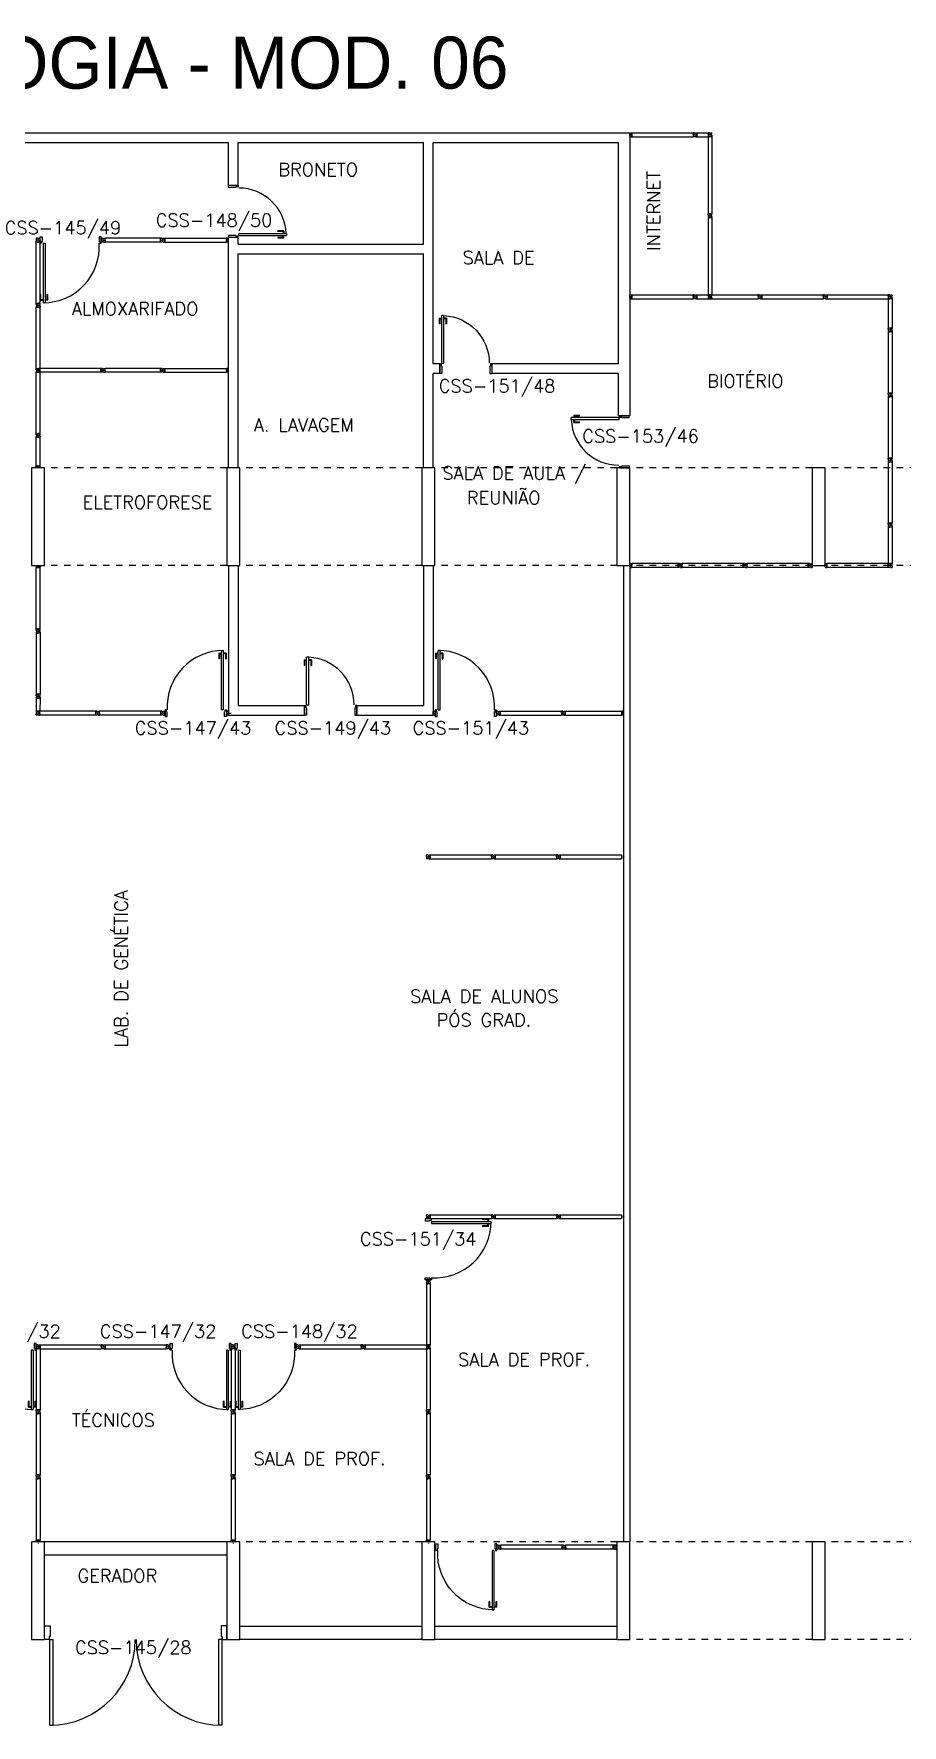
# Model space of a CAD drawing. Extents: x -248 to -11, y 347 to 447.
# Drawn here: x -90.23 to -76.88, y 387.75 to 413.75 of the extents above; entities that cross this region are included whole.
import ezdxf
from ezdxf.enums import TextEntityAlignment as Align

# ---------------------------------------------------------------- set-up
doc = ezdxf.new("R2010")
doc.units = 0
doc.header["$LTSCALE"] = 0.02
doc.header["$MEASUREMENT"] = 0
doc.linetypes.add('HIDDEN2', pattern=[0.1875, 0.125, -0.0625])
doc.layers.get('0').update_dxf_attribs({"linetype": 'CONTINUOUS'})
for name, color, linetype in [('ALV', 2, 'CONTINUOUS'), ('DIV', 2, 'CONTINUOUS'), ('ESQ', 1, 'CONTINUOUS'), ('ESTR', 3, 'CONTINUOUS'), ('PROJ', 1, 'HIDDEN2'), ('TEXTO', 2, 'CONTINUOUS'), ('TEXTO-ENDEREÇO', 2, 'CONTINUOUS'), ('USO', 2, 'CONTINUOUS')]:
    doc.layers.add(name, color=color, linetype=linetype)
doc.styles.add('UNB-100', font='simplex.shx', dxfattribs={"height": 0.2})
doc.styles.add('UNB-100-1', font='simplex.shx', dxfattribs={"height": 0.2})

# ---------------------------------------------------------------- blocks, each defined once
blk = doc.blocks.new('PILAR-SSS')
for points in [[(0.003, -26.452), (0.003, -27.952), (0.203, -27.952), (0.203, -26.452)], [(0.003, -42.962), (0.003, -44.462), (0.203, -44.462), (0.203, -42.962)]]:
    blk.add_lwpolyline(points, close=True)
blk = doc.blocks.new('PDV2E-SSS')
at = {"layer": 'DIV'}
for p, q in [((0.034, 0.925), (0.034, 0.835)), ((0.034, 0.925), (0.074, 0.925)), ((0.044, 0.835), (0.034, 0.835)), ((0.044, 0.915), (0.044, 0.835)), ((0.044, 0.915), (0.074, 0.915)), ((0.076, 0.05), (0.076, 0.965)), ((0.106, 0.965), (0.076, 0.965)), ((0.106, 0.05), (0.106, 0.965)), ((0.148, 0.925), (0.108, 0.925)), ((0.138, 0.915), (0.108, 0.915)), ((0.138, 0.915), (0.138, 0.835)), ((0.138, 0.835), (0.148, 0.835)), ((0.148, 0.925), (0.148, 0.835)), ((0.031, 0.05), (0.031, -0.05)), ((0.051, 0.05), (0.031, 0.05)), ((0.051, 0.02), (0.051, 0.05)), ((0.051, 0.02), (0.061, 0.02)), ((0.061, -0.05), (0.061, 0.02)), ((0.076, 0.05), (0.106, 0.05)), ((0.95, 0.02), (0.94, 0.02)), ((0.94, -0.05), (0.94, 0.02)), ((0.95, 0.02), (0.95, 0.05)), ((0.95, 0.05), (0.97, 0.05)), ((0.97, 0.05), (0.97, 0.035)), ((0.97, 0.035), (0.97, -0.035)), ((0.031, -0.05), (0.061, -0.05)), ((0.97, -0.05), (0.94, -0.05)), ((0.97, -0.035), (0.97, -0.05))]:
    blk.add_line(p, q, dxfattribs=at)
at = {"layer": 'DIV', "color": 1}
blk.add_arc((0.076, 0.1), 0.865, 356.6786, 90, dxfattribs=at)
blk = doc.blocks.new('DIVMT-SSS')
for p, q in [((-0.03, 0.008), (-0.03, 0.03)), ((-0.006, 0.03), (-0.03, 0.03)), ((-0.03, 0.008), (-0.02, 0.008)), ((-0.02, -0.008), (-0.02, 0.008)), ((-0.006, 0.02), (-0.006, 0.03)), ((0.006, 0.02), (-0.006, 0.02)), ((-0.005, 0), (0.005, 0)), ((0.005, 0), (-0.005, 0)), ((0, 0.005), (0, -0.005)), ((0, -0.005), (0, 0.005)), ((0.006, 0.03), (0.03, 0.03)), ((0.006, 0.02), (0.006, 0.03)), ((0.03, 0.008), (0.02, 0.008)), ((0.02, -0.008), (0.02, 0.008)), ((0.03, 0.008), (0.03, 0.03)), ((-0.03, -0.008), (-0.03, -0.03)), ((-0.03, -0.008), (-0.02, -0.008)), ((-0.03, -0.03), (-0.03, -0.97)), ((-0.03, -0.03), (-0.009, -0.03)), ((0.03, -0.03), (-0.03, -0.03)), ((-0.03, -0.03), (-0.006, -0.03)), ((-0.009, -0.03), (-0.027, -0.03)), ((-0.006, -0.02), (-0.006, -0.03)), ((-0.006, -0.02), (0.006, -0.02)), ((-0.006, -0.02), (-0.006, -0.03)), ((0.006, -0.02), (-0.006, -0.02)), ((0.005, -0.03), (-0.005, -0.03)), ((0.006, -0.02), (0.006, -0.03)), ((0.006, -0.02), (0.006, -0.03)), ((0.03, -0.03), (0.006, -0.03)), ((0.03, -0.008), (0.02, -0.008)), ((0.03, -0.008), (0.03, -0.03)), ((0.03, -0.03), (0.03, -0.97)), ((0.03, -0.97), (-0.03, -0.97)), ((-0.006, -0.98), (-0.006, -0.97)), ((-0.006, -0.98), (0.006, -0.98)), ((0.006, -1.001), (-0.006, -1.001)), ((0.005, -0.97), (-0.005, -0.97)), ((0, -0.994), (0, -1.007)), ((0, -1.02), (0, -1.021)), ((0.006, -0.98), (0.006, -0.97))]:
    blk.add_line(p, q)
blk = doc.blocks.new('MTINI-SSS')
for p, q in [((-0.03, 0.008), (-0.03, 0.028)), ((-0.03, 0.028), (-0.008, 0.028)), ((-0.03, 0.008), (-0.02, 0.008)), ((-0.02, 0), (-0.02, 0.008)), ((-0.001, 0), (-0.02, 0)), ((-0.008, 0.019), (-0.008, 0.028)), ((0.008, 0.019), (-0.008, 0.019)), ((0.005, 0), (-0.005, 0)), ((0.02, 0), (-0.001, 0)), ((0, -0.005), (0, 0.005)), ((0.008, 0.019), (0.008, 0.028)), ((0.03, 0.028), (0.008, 0.028)), ((0.03, 0.008), (0.02, 0.008)), ((0.02, 0), (0.02, 0.008)), ((0.03, 0.008), (0.03, 0.028))]:
    blk.add_line(p, q)
blk = doc.blocks.new('MTT-SSS')
for p, q in [((-0.008, 0.03), (-0.03, 0.03)), ((-0.03, 0.03), (-0.03, 0.006)), ((-0.0185, 0.006), (-0.03, 0.006)), ((-0.0185, -0.006), (-0.0185, 0.006)), ((-0.008, 0.03), (-0.008, 0.02)), ((-0.008, 0.02), (0.008, 0.02)), ((-0.0051, 0), (0.0051, 0)), ((0, -0.0051), (0, 0.0051)), ((0.008, 0.03), (0.03, 0.03)), ((0.008, 0.03), (0.008, 0.02)), ((0.0205, -0.006), (0.0205, 0.006)), ((0.0205, 0.006), (0.03, 0.006)), ((0.03, 0.006), (0.03, 0.03)), ((-0.03, -0.03), (-0.03, -0.006)), ((-0.0185, -0.006), (-0.03, -0.006)), ((-0.008, -0.03), (-0.03, -0.03)), ((-0.008, -0.02), (0.008, -0.02)), ((-0.008, -0.03), (-0.008, -0.02)), ((0.008, -0.03), (0.008, -0.02)), ((0.008, -0.03), (0.03, -0.03)), ((0.0205, -0.006), (0.03, -0.006)), ((0.03, -0.006), (0.03, -0.03))]:
    blk.add_line(p, q)
blk = doc.blocks.new('DIV-SSS')
for p, q in [((-0.005, 0), (0.005, 0)), ((0, 0.005), (0, -0.005)), ((-0.03, -0.03), (-0.03, -0.97)), ((0.03, -0.03), (-0.03, -0.03)), ((-0.03, -0.03), (-0.009, -0.03)), ((-0.009, -0.03), (-0.027, -0.03)), ((-0.006, -0.02), (0.006, -0.02)), ((-0.006, -0.02), (-0.006, -0.03)), ((-0.005, -0.022), (0.005, -0.022)), ((-0.005, -0.022), (-0.005, -0.029)), ((0.005, -0.029), (-0.005, -0.029)), ((0.005, -0.03), (-0.005, -0.03)), ((0.005, -0.022), (0.005, -0.029)), ((0.006, -0.02), (0.006, -0.03)), ((0.03, -0.03), (0.03, -0.97)), ((0.03, -0.97), (-0.03, -0.97)), ((0.007, -0.999), (-0.007, -0.999)), ((-0.006, -0.98), (-0.006, -0.97)), ((-0.006, -0.98), (0.006, -0.98)), ((0.005, -0.97), (-0.005, -0.97)), ((0, -0.991), (0, -1.006)), ((0.006, -0.98), (0.006, -0.97))]:
    blk.add_line(p, q)
blk = doc.blocks.new('DIVINI-SSS')
for p, q in [((-0.02, 0), (-0.02, -0.008)), ((-0.02, 0), (0.001, 0)), ((-0.005, 0), (0.005, 0)), ((0, 0.005), (0, -0.005)), ((0.001, 0), (0.02, 0)), ((-0.03, -0.008), (-0.02, -0.008)), ((-0.03, -0.008), (-0.03, -0.028)), ((-0.03, -0.028), (-0.008, -0.028)), ((-0.03, -0.03), (0.03, -0.03)), ((-0.03, -0.975), (-0.03, -0.03)), ((-0.009, -0.03), (-0.027, -0.03)), ((-0.008, -0.019), (0.008, -0.019)), ((-0.008, -0.019), (-0.008, -0.028)), ((-0.006, -0.021), (-0.006, -0.03)), ((0.006, -0.021), (-0.006, -0.021)), ((-0.006, -0.023), (-0.006, -0.027)), ((-0.004, -0.021), (0.004, -0.021)), ((0.006, -0.021), (0.006, -0.03)), ((0.006, -0.023), (0.006, -0.027)), ((0.008, -0.019), (0.008, -0.028)), ((0.03, -0.028), (0.008, -0.028)), ((0.009, -0.03), (0.027, -0.03)), ((0.02, 0), (0.02, -0.008)), ((0.03, -0.008), (0.02, -0.008)), ((0.03, -0.008), (0.03, -0.028)), ((0.03, -0.975), (0.03, -0.03)), ((-0.03, -0.975), (0.03, -0.975)), ((-0.009, -0.975), (-0.027, -0.975)), ((-0.006, -0.985), (-0.006, -0.975)), ((0.006, -0.985), (-0.006, -0.985)), ((0.006, -1.01), (-0.006, -1.01)), ((0, -0.985), (0, -0.988)), ((0, -1.003), (0, -1.018)), ((0.006, -0.985), (0.006, -0.975)), ((0.03, -0.975), (0.009, -0.975)), ((0.009, -0.975), (0.027, -0.975))]:
    blk.add_line(p, q)
blk = doc.blocks.new('PDV2D-SSS')
for p, q in [((-0.148, 0.925), (-0.108, 0.925)), ((-0.148, 0.925), (-0.148, 0.835)), ((-0.138, 0.835), (-0.148, 0.835)), ((-0.138, 0.915), (-0.108, 0.915)), ((-0.138, 0.915), (-0.138, 0.835)), ((-0.106, 0.965), (-0.076, 0.965)), ((-0.106, 0.05), (-0.106, 0.965)), ((-0.076, 0.05), (-0.076, 0.965)), ((-0.034, 0.925), (-0.074, 0.925)), ((-0.044, 0.915), (-0.074, 0.915)), ((-0.044, 0.915), (-0.044, 0.835)), ((-0.044, 0.835), (-0.034, 0.835)), ((-0.034, 0.925), (-0.034, 0.835)), ((-0.95, 0.05), (-0.97, 0.05)), ((-0.97, 0.05), (-0.97, 0.035)), ((-0.97, 0.035), (-0.97, -0.035)), ((-0.95, 0.02), (-0.95, 0.05)), ((-0.95, 0.02), (-0.94, 0.02)), ((-0.94, -0.05), (-0.94, 0.02)), ((-0.076, 0.05), (-0.106, 0.05)), ((-0.051, 0.02), (-0.061, 0.02)), ((-0.061, -0.05), (-0.061, 0.02)), ((-0.051, 0.05), (-0.031, 0.05)), ((-0.051, 0.02), (-0.051, 0.05)), ((-0.031, 0.05), (-0.031, -0.05)), ((-0.97, -0.035), (-0.97, -0.05)), ((-0.97, -0.05), (-0.94, -0.05)), ((-0.031, -0.05), (-0.061, -0.05))]:
    blk.add_line(p, q)
at = {"color": 1}
blk.add_arc((-0.076, 0.1), 0.865, 90, 183.3214, dxfattribs=at)
blk = doc.blocks.new('PE80-SSS')
for p, q in [((0.075, 0), (-0.075, 0)), ((-0.075, -0.03), (-0.075, 0)), ((0.075, 0), (0.075, -0.02)), ((0.777, 0.01), (0.687, 0.01)), ((0.687, 0), (0.687, 0.01)), ((0.777, 0.01), (0.777, -0.03)), ((0.04, -0.03), (-0.075, -0.03)), ((0.075, -0.02), (0.04, -0.02)), ((0.04, -0.03), (0.04, -0.02)), ((0.085, -0.03), (0.817, -0.03)), ((0.085, -0.03), (0.085, -0.065)), ((0.085, -0.065), (0.817, -0.065)), ((0.767, 0), (0.687, 0)), ((0.767, -0.095), (0.687, -0.095)), ((0.687, -0.095), (0.687, -0.105)), ((0.777, -0.105), (0.687, -0.105)), ((0.767, 0), (0.767, -0.03)), ((0.767, -0.095), (0.767, -0.065)), ((0.777, -0.105), (0.777, -0.065)), ((0.817, -0.065), (0.817, -0.03)), ((0.04, -0.771), (-0.075, -0.771)), ((-0.075, -0.771), (-0.075, -0.801)), ((0.04, -0.771), (0.04, -0.781)), ((0.075, -0.801), (-0.075, -0.801)), ((0.075, -0.802), (-0.075, -0.802)), ((0.075, -0.781), (0.04, -0.781)), ((0.075, -0.801), (0.075, -0.781))]:
    blk.add_line(p, q)
blk.add_arc((0.085, -0.03), 0.731, 270, 357.3429)
blk = doc.blocks.new('PD80-SSS')
at = {"color": 1}
for p, q in [((-0.777, 0.01), (-0.777, -0.03)), ((-0.777, 0.01), (-0.687, 0.01)), ((-0.687, 0), (-0.687, 0.01)), ((-0.777, -0.105), (-0.777, -0.065)), ((-0.777, -0.105), (-0.687, -0.105)), ((-0.767, 0), (-0.767, -0.03)), ((-0.767, 0), (-0.687, 0)), ((-0.767, -0.095), (-0.767, -0.065)), ((-0.767, -0.095), (-0.687, -0.095)), ((-0.687, -0.095), (-0.687, -0.105))]:
    blk.add_line(p, q, dxfattribs=at)
at = {"color": 2}
for p, q in [((-0.075, 0), (0.075, 0)), ((0.075, -0.03), (0.075, 0)), ((-0.817, -0.065), (-0.817, -0.03)), ((-0.085, -0.03), (-0.817, -0.03)), ((-0.085, -0.065), (-0.817, -0.065)), ((-0.085, -0.03), (-0.085, -0.065)), ((-0.075, 0), (-0.075, -0.02)), ((-0.075, -0.02), (-0.04, -0.02)), ((-0.04, -0.03), (-0.04, -0.02)), ((-0.04, -0.03), (0.075, -0.03)), ((-0.04, -0.771), (0.075, -0.771)), ((-0.04, -0.771), (-0.04, -0.781)), ((0.075, -0.771), (0.075, -0.801)), ((-0.075, -0.781), (-0.04, -0.781)), ((-0.075, -0.801), (-0.075, -0.781)), ((-0.075, -0.801), (0.075, -0.801)), ((-0.075, -0.802), (0.075, -0.802))]:
    blk.add_line(p, q, dxfattribs=at)
at = {"color": 1}
blk.add_arc((-0.085, -0.03), 0.731, 182.6571, 270, dxfattribs=at)
blk = doc.blocks.new('MDIV-SSS')
for p, q in [((-0.0051, 0), (0.0051, 0)), ((0, -0.0051), (0, 0.0051)), ((0.0205, -0.006), (0.0205, 0.006)), ((0.0205, 0.006), (0.03, 0.006)), ((0.03, 0.03), (0.47, 0.03)), ((0.03, 0.03), (0.03, -0.03)), ((0.03, 0.009), (0.03, 0.027)), ((0.03, 0.005), (0.03, -0.005)), ((0.47, 0.03), (0.47, -0.03)), ((0.4795, 0.006), (0.47, 0.006)), ((0.47, 0.005), (0.47, -0.005)), ((0.4795, -0.006), (0.4795, 0.006)), ((0.5051, 0), (0.4949, 0)), ((0.4949, 0), (0.5051, 0)), ((0.5, -0.0051), (0.5, 0.0051)), ((0.0205, -0.006), (0.03, -0.006)), ((0.03, -0.009), (0.03, -0.027)), ((0.03, -0.03), (0.03, -0.009)), ((0.03, -0.03), (0.47, -0.03)), ((0.4795, -0.006), (0.47, -0.006))]:
    blk.add_line(p, q)
blk = doc.blocks.new('PTDP-SSS')
for p, q in [((0.055, 1.015), (0.09, 1.015)), ((0.055, 0.075), (0.055, 1.015)), ((0.09, 0.075), (0.09, 1.015)), ((1.91, 0.075), (1.91, 1.015)), ((1.945, 1.015), (1.91, 1.015)), ((1.945, 0.075), (1.945, 1.015)), ((0.05, 0.075), (0, 0.075)), ((0, 0.075), (0, -0.075)), ((0.05, 0.04), (0.05, 0.075)), ((0.06, 0.04), (0.05, 0.04)), ((0.055, 0.075), (0.09, 0.075)), ((0.06, -0.075), (0.06, 0.04)), ((1.945, 0.075), (1.91, 0.075)), ((1.94, -0.075), (1.94, 0.04)), ((1.94, 0.04), (1.95, 0.04)), ((1.95, 0.04), (1.95, 0.075)), ((1.95, 0.075), (2, 0.075)), ((2, 0.075), (2, -0.075)), ((0, -0.075), (0.06, -0.075)), ((2, -0.075), (1.94, -0.075))]:
    blk.add_line(p, q)
for centre, start, end in [((0.055, 0.075), 0, 90), ((1.945, 0.075), 90, 180)]:
    blk.add_arc(centre, 0.94, start, end)
blk = doc.blocks.new('MTT')
for p, q in [((-0.008, 0.03), (-0.03, 0.03)), ((-0.03, 0.03), (-0.03, 0.006)), ((-0.0185, 0.006), (-0.03, 0.006)), ((-0.0185, -0.006), (-0.0185, 0.006)), ((-0.008, 0.03), (-0.008, 0.02)), ((-0.008, 0.02), (0.008, 0.02)), ((-0.0051, 0), (0.0051, 0)), ((0, -0.0051), (0, 0.0051)), ((0.008, 0.03), (0.03, 0.03)), ((0.008, 0.03), (0.008, 0.02)), ((0.0205, -0.006), (0.0205, 0.006)), ((0.0205, 0.006), (0.03, 0.006)), ((0.03, 0.006), (0.03, 0.03)), ((-0.03, -0.03), (-0.03, -0.006)), ((-0.0185, -0.006), (-0.03, -0.006)), ((-0.008, -0.03), (-0.03, -0.03)), ((-0.008, -0.02), (0.008, -0.02)), ((-0.008, -0.03), (-0.008, -0.02)), ((0.008, -0.03), (0.008, -0.02)), ((0.008, -0.03), (0.03, -0.03)), ((0.0205, -0.006), (0.03, -0.006)), ((0.03, -0.006), (0.03, -0.03))]:
    blk.add_line(p, q)

msp = doc.modelspace()

# ---------------------------------------------------------------- linework, layer by layer
msp.add_line((-82.1, 390.488), (-82.101, 390.488))
at = {"layer": 'ALV'}
for p, q in [((-91.468, 412.226), (-81.066, 412.226)), ((-91.468, 412.076), (-87.241, 412.076)), ((-87.241, 411.419), (-87.241, 412.076)), ((-87.091, 412.076), (-84.241, 412.076)), ((-87.091, 411.419), (-87.091, 412.076)), ((-84.241, 411.419), (-84.241, 412.076)), ((-84.091, 412.076), (-81.241, 412.076)), ((-84.091, 411.419), (-84.091, 412.076)), ((-81.241, 408.678), (-81.241, 412.076)), ((-81.066, 412.226), (-81.066, 407.879)), ((-87.091, 411.419), (-87.241, 411.419)), ((-84.241, 410.517), (-84.241, 411.419)), ((-84.091, 408.678), (-84.091, 411.419)), ((-87.241, 407.077), (-87.241, 410.617)), ((-87.091, 410.617), (-87.241, 410.617)), ((-87.091, 410.517), (-87.091, 410.617)), ((-87.091, 410.517), (-84.241, 410.517)), ((-87.091, 407.077), (-87.091, 410.367)), ((-87.091, 410.367), (-84.241, 410.367)), ((-84.241, 407.077), (-84.241, 410.367)), ((-83.991, 408.678), (-84.091, 408.678)), ((-84.091, 407.077), (-84.091, 408.528)), ((-83.991, 408.528), (-84.091, 408.528)), ((-83.991, 408.528), (-83.991, 408.678)), ((-81.241, 408.678), (-83.19, 408.678)), ((-83.19, 408.677), (-83.19, 408.528)), ((-81.241, 408.528), (-83.19, 408.528)), ((-81.241, 407.879), (-81.241, 408.528)), ((-81.066, 407.879), (-81.241, 407.879)), ((-87.241, 405.577), (-87.241, 403.276)), ((-87.091, 405.577), (-87.091, 403.426)), ((-84.241, 405.577), (-84.241, 403.426)), ((-84.091, 405.577), (-84.091, 403.276)), ((-87.241, 403.276), (-86.068, 403.276)), ((-87.091, 403.426), (-86.068, 403.426)), ((-86.068, 403.276), (-86.068, 403.426)), ((-85.266, 403.426), (-84.241, 403.426)), ((-85.266, 403.276), (-85.266, 403.426)), ((-85.266, 403.276), (-84.091, 403.276)), ((-87.266, 390.567), (-90.066, 390.567)), ((-87.266, 390.367), (-90.066, 390.367)), ((-84.266, 389.267), (-87.066, 389.267)), ((-81.266, 389.267), (-84.066, 389.267)), ((-84.266, 389.067), (-87.066, 389.067)), ((-81.266, 389.067), (-84.066, 389.067))]:
    msp.add_line(p, q, dxfattribs=at)
at = {"layer": 'DIV'}
for p, q in [((-80.075, 412.227), (-80.097, 412.227)), ((-80.097, 412.203), (-80.097, 412.227)), ((-80.088, 412.203), (-80.097, 412.203)), ((-80.088, 412.191), (-80.097, 412.191)), ((-80.097, 412.191), (-80.097, 412.167)), ((-80.075, 412.167), (-80.097, 412.167)), ((-80.088, 412.203), (-80.088, 412.191)), ((-80.075, 412.227), (-80.075, 412.217)), ((-80.059, 412.217), (-80.075, 412.217)), ((-80.059, 412.177), (-80.075, 412.177)), ((-80.075, 412.167), (-80.075, 412.177)), ((-80.062, 412.197), (-80.072, 412.197)), ((-80.072, 412.197), (-80.062, 412.197)), ((-80.067, 412.202), (-80.067, 412.191)), ((-80.067, 412.191), (-80.067, 412.202)), ((-80.059, 412.227), (-80.059, 412.217)), ((-80.059, 412.227), (-80.037, 412.227)), ((-80.059, 412.167), (-80.059, 412.177)), ((-80.059, 412.167), (-80.037, 412.167)), ((-80.047, 412.203), (-80.047, 412.191)), ((-80.047, 412.203), (-80.037, 412.203)), ((-80.047, 412.191), (-80.047, 412.203)), ((-80.047, 412.203), (-80.037, 412.203)), ((-80.047, 412.191), (-80.037, 412.191)), ((-80.047, 412.191), (-80.037, 412.191)), ((-80.037, 412.227), (-80.037, 412.203)), ((-80.037, 412.227), (-80.037, 412.167)), ((-80.037, 412.227), (-79.866, 412.227)), ((-80.037, 412.202), (-80.037, 412.192)), ((-80.037, 412.167), (-80.037, 412.191)), ((-80.037, 412.188), (-80.037, 412.17)), ((-80.037, 412.167), (-80.037, 412.188)), ((-80.037, 412.167), (-79.866, 412.167)), ((-79.842, 412.227), (-79.866, 412.227)), ((-79.866, 412.205), (-79.866, 412.227)), ((-79.866, 412.227), (-79.866, 412.167)), ((-79.866, 412.205), (-79.856, 412.205)), ((-79.857, 412.203), (-79.866, 412.203)), ((-79.866, 412.202), (-79.866, 412.192)), ((-79.857, 412.191), (-79.866, 412.191)), ((-79.866, 412.189), (-79.856, 412.189)), ((-79.866, 412.189), (-79.866, 412.167)), ((-79.866, 412.167), (-79.842, 412.167)), ((-79.806, 412.167), (-79.866, 412.167)), ((-79.866, 412.167), (-79.845, 412.167)), ((-79.866, 412.167), (-79.866, 410.981)), ((-79.845, 412.167), (-79.863, 412.167)), ((-79.857, 412.191), (-79.857, 412.203)), ((-79.856, 412.189), (-79.856, 412.205)), ((-79.843, 412.197), (-79.829, 412.197)), ((-79.842, 412.217), (-79.842, 412.227)), ((-79.83, 412.217), (-79.842, 412.217)), ((-79.831, 412.197), (-79.842, 412.197)), ((-79.842, 412.197), (-79.831, 412.197)), ((-79.83, 412.176), (-79.842, 412.176)), ((-79.842, 412.176), (-79.842, 412.167)), ((-79.842, 412.176), (-79.83, 412.176)), ((-79.842, 412.176), (-79.842, 412.167)), ((-79.831, 412.167), (-79.841, 412.167)), ((-79.836, 412.203), (-79.836, 412.19)), ((-79.836, 412.191), (-79.836, 412.202)), ((-79.836, 412.202), (-79.836, 412.191)), ((-79.83, 412.217), (-79.83, 412.227)), ((-79.83, 412.227), (-79.806, 412.227)), ((-79.83, 412.176), (-79.83, 412.167)), ((-79.83, 412.176), (-79.83, 412.167)), ((-79.806, 412.167), (-79.83, 412.167)), ((-79.817, 412.197), (-79.816, 412.197)), ((-79.816, 412.189), (-79.816, 412.205)), ((-79.806, 412.205), (-79.816, 412.205)), ((-79.806, 412.189), (-79.816, 412.189)), ((-79.806, 412.205), (-79.806, 412.227)), ((-79.806, 412.189), (-79.806, 412.167)), ((-79.806, 412.167), (-79.806, 410.981)), ((-79.806, 410.981), (-79.866, 410.981)), ((-79.842, 410.981), (-79.866, 410.981)), ((-79.866, 410.959), (-79.866, 410.981)), ((-79.866, 410.959), (-79.856, 410.959)), ((-79.866, 410.943), (-79.856, 410.943)), ((-79.866, 410.943), (-79.866, 410.921)), ((-79.866, 410.921), (-79.866, 409.736)), ((-79.866, 410.921), (-79.842, 410.921)), ((-79.806, 410.921), (-79.866, 410.921)), ((-79.866, 410.921), (-79.845, 410.921)), ((-79.845, 410.921), (-79.863, 410.921)), ((-79.856, 410.943), (-79.856, 410.959)), ((-79.83, 410.951), (-79.843, 410.951)), ((-79.842, 410.972), (-79.842, 410.981)), ((-79.842, 410.972), (-79.842, 410.981)), ((-79.842, 410.972), (-79.83, 410.972)), ((-79.83, 410.972), (-79.842, 410.972)), ((-79.831, 410.951), (-79.842, 410.951)), ((-79.842, 410.951), (-79.831, 410.951)), ((-79.83, 410.931), (-79.842, 410.931)), ((-79.842, 410.931), (-79.842, 410.921)), ((-79.842, 410.931), (-79.83, 410.931)), ((-79.842, 410.931), (-79.842, 410.921)), ((-79.831, 410.981), (-79.841, 410.981)), ((-79.831, 410.921), (-79.841, 410.921)), ((-79.836, 410.958), (-79.836, 410.944)), ((-79.836, 410.946), (-79.836, 410.957)), ((-79.836, 410.957), (-79.836, 410.946)), ((-79.836, 410.932), (-79.836, 410.931)), ((-79.83, 410.972), (-79.83, 410.981)), ((-79.83, 410.972), (-79.83, 410.981)), ((-79.83, 410.981), (-79.806, 410.981)), ((-79.83, 410.931), (-79.83, 410.921)), ((-79.83, 410.931), (-79.83, 410.921)), ((-79.806, 410.921), (-79.83, 410.921)), ((-79.816, 410.943), (-79.816, 410.959)), ((-79.806, 410.959), (-79.816, 410.959)), ((-79.806, 410.943), (-79.816, 410.943)), ((-79.806, 410.959), (-79.806, 410.981)), ((-79.806, 410.943), (-79.806, 410.921)), ((-79.806, 410.921), (-79.806, 409.736)), ((-89.186, 410.579), (-89.187, 410.579)), ((-89.16, 410.579), (-89.173, 410.579)), ((-89.167, 410.572), (-89.167, 410.585)), ((-89.146, 410.585), (-89.136, 410.585)), ((-89.146, 410.585), (-89.146, 410.573)), ((-89.146, 410.573), (-89.136, 410.573)), ((-88.282, 410.609), (-89.136, 410.609)), ((-89.136, 410.549), (-89.136, 410.609)), ((-89.136, 410.574), (-89.136, 410.584)), ((-88.282, 410.549), (-89.136, 410.549)), ((-88.282, 410.609), (-88.282, 410.585)), ((-88.26, 410.609), (-88.282, 410.609)), ((-88.282, 410.549), (-88.282, 410.609)), ((-88.282, 410.609), (-88.282, 410.588)), ((-88.282, 410.588), (-88.282, 410.606)), ((-88.272, 410.585), (-88.282, 410.585)), ((-88.272, 410.585), (-88.282, 410.585)), ((-88.282, 410.574), (-88.282, 410.584)), ((-88.272, 410.573), (-88.282, 410.573)), ((-88.282, 410.549), (-88.282, 410.573)), ((-88.272, 410.573), (-88.282, 410.573)), ((-88.26, 410.549), (-88.282, 410.549)), ((-88.272, 410.573), (-88.272, 410.585)), ((-88.272, 410.585), (-88.272, 410.573)), ((-88.26, 410.609), (-88.26, 410.599)), ((-88.26, 410.599), (-88.244, 410.599)), ((-88.26, 410.559), (-88.244, 410.559)), ((-88.26, 410.549), (-88.26, 410.559)), ((-88.257, 410.579), (-88.247, 410.579)), ((-88.247, 410.579), (-88.257, 410.579)), ((-88.252, 410.574), (-88.252, 410.584)), ((-88.252, 410.584), (-88.252, 410.574)), ((-88.244, 410.609), (-88.244, 410.599)), ((-88.244, 410.609), (-88.222, 410.609)), ((-88.244, 410.549), (-88.244, 410.559)), ((-88.244, 410.549), (-88.222, 410.549)), ((-88.231, 410.573), (-88.231, 410.585)), ((-88.231, 410.585), (-88.222, 410.585)), ((-88.231, 410.573), (-88.222, 410.573)), ((-88.222, 410.585), (-88.222, 410.609)), ((-88.222, 410.573), (-88.222, 410.549)), ((-79.806, 409.736), (-79.866, 409.736)), ((-79.866, 409.736), (-79.842, 409.736)), ((-79.866, 409.714), (-79.866, 409.736)), ((-79.806, 409.736), (-79.866, 409.736)), ((-79.866, 409.736), (-79.845, 409.736)), ((-79.845, 409.736), (-79.863, 409.736)), ((-79.842, 409.727), (-79.842, 409.736)), ((-79.842, 409.727), (-79.842, 409.736)), ((-79.842, 409.727), (-79.842, 409.736)), ((-79.842, 409.727), (-79.83, 409.727)), ((-79.83, 409.727), (-79.842, 409.727)), ((-79.842, 409.727), (-79.83, 409.727)), ((-79.831, 409.736), (-79.841, 409.736)), ((-79.831, 409.736), (-79.841, 409.736)), ((-79.83, 409.727), (-79.83, 409.736)), ((-79.83, 409.727), (-79.83, 409.736)), ((-79.806, 409.736), (-79.83, 409.736)), ((-79.83, 409.727), (-79.83, 409.736)), ((-79.806, 409.714), (-79.806, 409.736)), ((-77.073, 409.736), (-77.097, 409.736)), ((-77.097, 409.714), (-77.097, 409.736)), ((-77.073, 409.727), (-77.073, 409.736)), ((-77.061, 409.727), (-77.073, 409.727)), ((-77.061, 409.727), (-77.061, 409.736)), ((-77.061, 409.736), (-77.037, 409.736)), ((-77.037, 409.714), (-77.037, 409.736)), ((-79.866, 409.714), (-79.856, 409.714)), ((-79.866, 409.698), (-79.856, 409.698)), ((-79.866, 409.698), (-79.866, 409.676)), ((-79.842, 409.676), (-79.866, 409.676)), ((-79.856, 409.714), (-79.856, 409.698)), ((-79.83, 409.706), (-79.843, 409.706)), ((-79.831, 409.706), (-79.842, 409.706)), ((-79.842, 409.706), (-79.831, 409.706)), ((-79.83, 409.686), (-79.842, 409.686)), ((-79.842, 409.686), (-79.842, 409.676)), ((-79.836, 409.713), (-79.836, 409.699)), ((-79.836, 409.711), (-79.836, 409.701)), ((-79.836, 409.701), (-79.836, 409.711)), ((-79.836, 409.687), (-79.836, 409.686)), ((-79.83, 409.686), (-79.83, 409.676)), ((-79.83, 409.676), (-79.806, 409.676)), ((-79.816, 409.714), (-79.816, 409.698)), ((-79.806, 409.714), (-79.816, 409.714)), ((-79.806, 409.698), (-79.816, 409.698)), ((-79.806, 409.698), (-79.806, 409.676)), ((-77.097, 409.714), (-77.087, 409.714)), ((-77.097, 409.698), (-77.087, 409.698)), ((-77.097, 409.698), (-77.097, 409.676)), ((-77.097, 409.676), (-77.073, 409.676)), ((-77.037, 409.676), (-77.097, 409.676)), ((-77.097, 409.676), (-77.076, 409.676)), ((-77.097, 409.676), (-77.096, 409.227)), ((-77.076, 409.676), (-77.094, 409.676)), ((-77.087, 409.698), (-77.087, 409.714)), ((-77.061, 409.686), (-77.073, 409.686)), ((-77.073, 409.686), (-77.073, 409.676)), ((-77.073, 409.686), (-77.061, 409.686)), ((-77.073, 409.686), (-77.073, 409.676)), ((-77.062, 409.706), (-77.072, 409.706)), ((-77.072, 409.706), (-77.062, 409.706)), ((-77.062, 409.676), (-77.072, 409.676)), ((-77.067, 409.701), (-77.067, 409.711)), ((-77.067, 409.711), (-77.067, 409.701)), ((-77.061, 409.686), (-77.061, 409.676)), ((-77.061, 409.686), (-77.061, 409.676)), ((-77.037, 409.676), (-77.061, 409.676)), ((-77.047, 409.698), (-77.047, 409.714)), ((-77.037, 409.714), (-77.047, 409.714)), ((-77.037, 409.698), (-77.047, 409.698)), ((-77.037, 409.698), (-77.037, 409.676)), ((-77.037, 409.676), (-77.036, 409.227)), ((-77.036, 409.227), (-77.096, 409.227)), ((-77.072, 409.217), (-77.072, 409.227)), ((-77.072, 409.217), (-77.06, 409.217)), ((-77.061, 409.227), (-77.071, 409.227)), ((-77.066, 409.203), (-77.066, 409.189)), ((-77.06, 409.217), (-77.06, 409.227)), ((-77.06, 409.196), (-77.073, 409.196)), ((-77.066, 409.177), (-77.066, 409.176)), ((-89.186, 408.577), (-89.187, 408.577)), ((-89.16, 408.577), (-89.173, 408.577)), ((-89.167, 408.571), (-89.167, 408.584)), ((-89.146, 408.583), (-89.146, 408.571)), ((-89.146, 408.583), (-89.136, 408.583)), ((-89.146, 408.571), (-89.136, 408.571)), ((-89.136, 408.547), (-89.136, 408.607)), ((-88.282, 408.607), (-89.136, 408.607)), ((-89.136, 408.572), (-89.136, 408.582)), ((-88.282, 408.547), (-89.136, 408.547)), ((-88.282, 408.607), (-88.282, 408.586)), ((-88.282, 408.547), (-88.282, 408.607)), ((-88.26, 408.607), (-88.282, 408.607)), ((-88.282, 408.607), (-88.282, 408.583)), ((-88.282, 408.586), (-88.282, 408.604)), ((-88.272, 408.583), (-88.282, 408.583)), ((-88.272, 408.583), (-88.282, 408.583)), ((-88.282, 408.572), (-88.282, 408.582)), ((-88.272, 408.571), (-88.282, 408.571)), ((-88.282, 408.547), (-88.282, 408.571)), ((-88.272, 408.571), (-88.282, 408.571)), ((-88.26, 408.547), (-88.282, 408.547)), ((-88.272, 408.583), (-88.272, 408.571)), ((-88.272, 408.571), (-88.272, 408.583)), ((-88.26, 408.607), (-88.26, 408.597)), ((-88.26, 408.597), (-88.244, 408.597)), ((-88.26, 408.547), (-88.26, 408.557)), ((-88.26, 408.557), (-88.244, 408.557)), ((-88.247, 408.577), (-88.257, 408.577)), ((-88.257, 408.577), (-88.247, 408.577)), ((-88.252, 408.583), (-88.252, 408.572)), ((-88.252, 408.572), (-88.252, 408.583)), ((-88.244, 408.607), (-88.222, 408.607)), ((-88.244, 408.607), (-88.244, 408.597)), ((-88.244, 408.547), (-88.244, 408.557)), ((-88.244, 408.547), (-88.222, 408.547)), ((-88.231, 408.583), (-88.222, 408.583)), ((-88.231, 408.571), (-88.231, 408.583)), ((-88.231, 408.571), (-88.222, 408.571)), ((-88.222, 408.583), (-88.222, 408.607)), ((-88.222, 408.571), (-88.222, 408.547)), ((-77.072, 406.227), (-77.096, 406.227)), ((-77.096, 406.205), (-77.096, 406.227)), ((-77.096, 406.205), (-77.086, 406.205)), ((-77.096, 406.189), (-77.086, 406.189)), ((-77.096, 406.189), (-77.096, 406.167)), ((-77.096, 406.167), (-77.072, 406.167)), ((-77.036, 406.167), (-77.096, 406.167)), ((-77.096, 406.167), (-77.075, 406.167)), ((-77.096, 406.167), (-77.096, 405.608)), ((-77.075, 406.167), (-77.093, 406.167)), ((-77.086, 406.189), (-77.086, 406.205)), ((-77.072, 406.217), (-77.072, 406.227)), ((-77.06, 406.217), (-77.072, 406.217)), ((-77.061, 406.197), (-77.072, 406.197)), ((-77.072, 406.197), (-77.061, 406.197)), ((-77.06, 406.176), (-77.072, 406.176)), ((-77.072, 406.176), (-77.072, 406.167)), ((-77.072, 406.176), (-77.06, 406.176)), ((-77.072, 406.176), (-77.072, 406.167)), ((-77.061, 406.167), (-77.071, 406.167)), ((-77.066, 406.191), (-77.066, 406.202)), ((-77.066, 406.202), (-77.066, 406.191)), ((-77.06, 406.217), (-77.06, 406.227)), ((-77.06, 406.227), (-77.036, 406.227)), ((-77.06, 406.176), (-77.06, 406.167)), ((-77.06, 406.176), (-77.06, 406.167)), ((-77.036, 406.167), (-77.06, 406.167)), ((-77.046, 406.189), (-77.046, 406.205)), ((-77.036, 406.205), (-77.046, 406.205)), ((-77.036, 406.189), (-77.046, 406.189)), ((-77.036, 406.205), (-77.036, 406.227)), ((-77.036, 406.189), (-77.036, 406.167)), ((-77.036, 406.167), (-77.036, 405.608)), ((-81.072, 405.577), (-81.061, 405.577)), ((-81.061, 405.577), (-81.072, 405.577)), ((-81.066, 405.583), (-81.066, 405.572)), ((-81.046, 405.583), (-81.036, 405.583)), ((-81.046, 405.583), (-81.046, 405.571)), ((-81.046, 405.571), (-81.036, 405.571)), ((-81.036, 405.547), (-81.036, 405.607)), ((-80.326, 405.607), (-81.036, 405.607)), ((-81.036, 405.572), (-81.036, 405.582)), ((-80.304, 405.607), (-80.326, 405.607)), ((-80.326, 405.583), (-80.326, 405.607)), ((-80.326, 405.547), (-80.326, 405.607)), ((-80.326, 405.607), (-80.326, 405.586)), ((-80.326, 405.586), (-80.326, 405.604)), ((-80.317, 405.583), (-80.326, 405.583)), ((-80.317, 405.583), (-80.326, 405.583)), ((-80.326, 405.572), (-80.326, 405.582)), ((-80.317, 405.571), (-80.326, 405.571)), ((-80.326, 405.571), (-80.326, 405.547)), ((-80.317, 405.571), (-80.326, 405.571)), ((-80.326, 405.568), (-80.326, 405.55)), ((-80.317, 405.583), (-80.317, 405.571)), ((-80.317, 405.583), (-80.317, 405.571)), ((-80.304, 405.607), (-80.304, 405.597)), ((-80.288, 405.597), (-80.304, 405.597)), ((-80.291, 405.577), (-80.301, 405.577)), ((-80.291, 405.577), (-80.301, 405.577)), ((-80.296, 405.583), (-80.296, 405.572)), ((-80.296, 405.583), (-80.296, 405.572)), ((-80.288, 405.607), (-80.266, 405.607)), ((-80.288, 405.607), (-80.288, 405.597)), ((-80.278, 405.583), (-80.278, 405.571)), ((-80.278, 405.583), (-80.266, 405.583)), ((-80.278, 405.571), (-80.266, 405.571)), ((-80.266, 405.607), (-80.266, 405.583)), ((-80.266, 405.547), (-80.266, 405.571)), ((-77.036, 405.608), (-77.096, 405.608)), ((-77.06, 405.577), (-77.073, 405.577)), ((-77.072, 405.599), (-77.072, 405.608)), ((-77.072, 405.599), (-77.06, 405.599)), ((-77.061, 405.608), (-77.071, 405.608)), ((-77.066, 405.584), (-77.066, 405.571)), ((-77.06, 405.599), (-77.06, 405.608)), ((-80.326, 405.547), (-81.036, 405.547)), ((-80.304, 405.547), (-80.326, 405.547)), ((-80.288, 405.557), (-80.304, 405.557)), ((-80.304, 405.547), (-80.304, 405.557)), ((-80.288, 405.547), (-80.288, 405.557)), ((-80.288, 405.547), (-80.266, 405.547)), ((-77.066, 405.558), (-77.066, 405.557)), ((-90.196, 403.537), (-90.197, 403.337)), ((-90.196, 403.597), (-90.172, 403.597)), ((-90.196, 403.575), (-90.196, 403.597)), ((-90.196, 403.575), (-90.186, 403.575)), ((-90.196, 403.559), (-90.186, 403.559)), ((-90.196, 403.559), (-90.196, 403.537)), ((-90.172, 403.537), (-90.196, 403.537)), ((-90.136, 403.537), (-90.196, 403.537)), ((-90.196, 403.537), (-90.175, 403.537)), ((-90.175, 403.537), (-90.193, 403.537)), ((-90.186, 403.575), (-90.186, 403.559)), ((-90.172, 403.585), (-90.172, 403.597)), ((-90.172, 403.585), (-90.16, 403.585)), ((-90.172, 403.567), (-90.161, 403.567)), ((-90.172, 403.567), (-90.161, 403.567)), ((-90.172, 403.546), (-90.172, 403.537)), ((-90.172, 403.546), (-90.16, 403.546)), ((-90.172, 403.546), (-90.16, 403.546)), ((-90.172, 403.546), (-90.172, 403.537)), ((-90.161, 403.537), (-90.171, 403.537)), ((-90.166, 403.572), (-90.166, 403.562)), ((-90.166, 403.572), (-90.166, 403.562)), ((-90.136, 403.597), (-90.16, 403.597)), ((-90.16, 403.585), (-90.16, 403.597)), ((-90.16, 403.546), (-90.16, 403.537)), ((-90.16, 403.546), (-90.16, 403.537)), ((-90.16, 403.537), (-90.136, 403.537)), ((-90.157, 403.537), (-90.139, 403.537)), ((-90.146, 403.575), (-90.146, 403.559)), ((-90.136, 403.575), (-90.146, 403.575)), ((-90.136, 403.559), (-90.146, 403.559)), ((-90.136, 403.537), (-90.137, 403.337)), ((-90.136, 403.575), (-90.136, 403.597)), ((-90.136, 403.559), (-90.136, 403.537)), ((-90.137, 403.337), (-90.197, 403.337)), ((-90.16, 403.306), (-90.174, 403.306)), ((-90.173, 403.327), (-90.173, 403.337)), ((-90.173, 403.327), (-90.161, 403.327)), ((-90.162, 403.337), (-90.172, 403.337)), ((-90.172, 403.307), (-90.162, 403.307)), ((-90.167, 403.3), (-90.167, 403.312)), ((-90.167, 403.301), (-90.167, 403.312)), ((-90.167, 403.312), (-90.167, 403.301)), ((-90.161, 403.327), (-90.161, 403.337)), ((-90.146, 403.312), (-90.137, 403.312)), ((-90.146, 403.312), (-90.146, 403.3)), ((-90.146, 403.3), (-90.137, 403.3)), ((-89.281, 403.336), (-90.137, 403.336)), ((-90.137, 403.276), (-90.137, 403.336)), ((-90.137, 403.301), (-90.137, 403.311)), ((-89.281, 403.276), (-90.137, 403.276)), ((-89.281, 403.336), (-89.281, 403.312)), ((-89.259, 403.336), (-89.281, 403.336)), ((-89.281, 403.276), (-89.281, 403.336)), ((-89.281, 403.336), (-89.281, 403.315)), ((-89.281, 403.315), (-89.281, 403.333)), ((-89.272, 403.312), (-89.281, 403.312)), ((-89.272, 403.312), (-89.281, 403.312)), ((-89.281, 403.301), (-89.281, 403.311)), ((-89.272, 403.3), (-89.281, 403.3)), ((-89.281, 403.276), (-89.281, 403.3)), ((-89.272, 403.3), (-89.281, 403.3)), ((-89.259, 403.276), (-89.281, 403.276)), ((-89.272, 403.3), (-89.272, 403.312)), ((-89.272, 403.312), (-89.272, 403.3)), ((-89.259, 403.336), (-89.259, 403.326)), ((-89.259, 403.326), (-89.243, 403.326)), ((-89.259, 403.286), (-89.243, 403.286)), ((-89.259, 403.276), (-89.259, 403.286)), ((-89.257, 403.306), (-89.246, 403.306)), ((-89.246, 403.306), (-89.257, 403.306)), ((-89.251, 403.301), (-89.251, 403.311)), ((-89.251, 403.311), (-89.251, 403.301)), ((-89.243, 403.336), (-89.243, 403.326)), ((-89.243, 403.336), (-89.221, 403.336)), ((-89.243, 403.276), (-89.243, 403.286)), ((-89.243, 403.276), (-89.221, 403.276)), ((-89.231, 403.3), (-89.231, 403.312)), ((-89.231, 403.312), (-89.221, 403.312)), ((-89.231, 403.3), (-89.221, 403.3)), ((-89.221, 403.312), (-89.221, 403.336)), ((-89.221, 403.3), (-89.221, 403.276)), ((-87.241, 403.306), (-87.199, 403.306)), ((-82.099, 403.337), (-82.121, 403.337)), ((-82.121, 403.313), (-82.121, 403.337)), ((-82.112, 403.313), (-82.121, 403.313)), ((-82.112, 403.301), (-82.121, 403.301)), ((-82.121, 403.301), (-82.121, 403.277)), ((-82.099, 403.277), (-82.121, 403.277)), ((-82.112, 403.313), (-82.112, 403.301)), ((-82.099, 403.337), (-82.099, 403.327)), ((-82.083, 403.327), (-82.099, 403.327)), ((-82.083, 403.287), (-82.099, 403.287)), ((-82.099, 403.277), (-82.099, 403.287)), ((-82.086, 403.307), (-82.096, 403.307)), ((-82.096, 403.307), (-82.086, 403.307)), ((-82.091, 403.312), (-82.091, 403.302)), ((-82.091, 403.302), (-82.091, 403.312)), ((-82.083, 403.337), (-82.083, 403.327)), ((-82.083, 403.337), (-82.061, 403.337)), ((-82.083, 403.277), (-82.083, 403.287)), ((-82.083, 403.277), (-82.061, 403.277)), ((-82.071, 403.313), (-82.071, 403.301)), ((-82.071, 403.313), (-82.061, 403.313)), ((-82.071, 403.301), (-82.071, 403.313)), ((-82.071, 403.313), (-82.061, 403.313)), ((-82.071, 403.301), (-82.061, 403.301)), ((-82.071, 403.301), (-82.061, 403.301)), ((-82.061, 403.337), (-81.197, 403.337)), ((-82.061, 403.337), (-82.061, 403.313)), ((-82.061, 403.337), (-82.061, 403.277)), ((-82.061, 403.312), (-82.061, 403.302)), ((-82.061, 403.277), (-82.061, 403.301)), ((-82.061, 403.298), (-82.061, 403.28)), ((-82.061, 403.277), (-82.061, 403.298)), ((-82.061, 403.277), (-81.197, 403.277)), ((-81.197, 403.337), (-81.197, 403.277)), ((-81.188, 403.313), (-81.197, 403.313)), ((-81.197, 403.312), (-81.197, 403.302)), ((-81.188, 403.301), (-81.197, 403.301)), ((-81.188, 403.301), (-81.188, 403.313)), ((-81.173, 403.307), (-81.16, 403.307)), ((-81.166, 403.313), (-81.166, 403.301)), ((-81.072, 403.307), (-81.07, 403.307)), ((-82.074, 390.488), (-82.088, 390.488)), ((-82.081, 390.482), (-82.081, 390.494)), ((-82.06, 390.494), (-82.06, 390.482)), ((-82.06, 390.494), (-82.051, 390.494)), ((-82.051, 390.458), (-82.051, 390.518)), ((-81.266, 390.518), (-82.051, 390.518)), ((-82.051, 390.483), (-82.051, 390.493)), ((-81.326, 390.518), (-81.326, 390.497)), ((-81.326, 390.458), (-81.326, 390.518)), ((-81.304, 390.518), (-81.326, 390.518)), ((-81.326, 390.518), (-81.326, 390.494)), ((-81.326, 390.497), (-81.326, 390.515)), ((-81.317, 390.494), (-81.326, 390.494)), ((-81.317, 390.494), (-81.326, 390.494)), ((-81.326, 390.483), (-81.326, 390.493)), ((-81.317, 390.494), (-81.317, 390.482)), ((-81.317, 390.482), (-81.317, 390.494)), ((-81.304, 390.518), (-81.304, 390.508)), ((-81.304, 390.508), (-81.288, 390.508)), ((-81.291, 390.488), (-81.302, 390.488)), ((-81.302, 390.488), (-81.291, 390.488)), ((-81.296, 390.493), (-81.296, 390.483)), ((-81.296, 390.483), (-81.296, 390.493)), ((-81.288, 390.518), (-81.266, 390.518)), ((-81.288, 390.518), (-81.288, 390.508)), ((-81.276, 390.494), (-81.266, 390.494)), ((-81.276, 390.482), (-81.276, 390.494)), ((-81.266, 390.494), (-81.266, 390.518)), ((-82.06, 390.482), (-82.051, 390.482)), ((-81.266, 390.458), (-82.051, 390.458)), ((-81.317, 390.482), (-81.326, 390.482)), ((-81.326, 390.458), (-81.326, 390.482)), ((-81.317, 390.482), (-81.326, 390.482)), ((-81.304, 390.458), (-81.326, 390.458)), ((-81.304, 390.458), (-81.304, 390.468)), ((-81.304, 390.468), (-81.288, 390.468)), ((-81.288, 390.458), (-81.288, 390.468)), ((-81.288, 390.458), (-81.266, 390.458)), ((-81.276, 390.482), (-81.266, 390.482)), ((-81.266, 390.482), (-81.266, 390.458))]:
    msp.add_line(p, q, dxfattribs=at)
at = {"layer": 'ESQ'}
for p, q in [((-81.166, 405.577), (-81.166, 390.567)), ((-81.066, 405.577), (-81.066, 390.567))]:
    msp.add_line(p, q, dxfattribs=at)
at = {"layer": 'PROJ'}
for p, q in [((-87.266, 407.077), (-90.066, 407.077)), ((-84.266, 407.077), (-87.066, 407.077)), ((-81.266, 407.077), (-84.066, 407.077)), ((-78.266, 407.077), (-81.066, 407.077)), ((-75.266, 407.077), (-78.066, 407.077)), ((-87.266, 405.577), (-90.066, 405.577)), ((-84.266, 405.577), (-87.066, 405.577)), ((-81.266, 405.577), (-84.066, 405.577)), ((-78.266, 405.577), (-81.066, 405.577)), ((-75.266, 405.577), (-78.066, 405.577)), ((-84.266, 390.567), (-87.066, 390.567)), ((-81.266, 390.567), (-84.066, 390.567)), ((-78.266, 390.567), (-81.066, 390.567)), ((-75.266, 390.567), (-78.066, 390.567)), ((-78.266, 389.067), (-81.066, 389.067)), ((-75.266, 389.067), (-78.066, 389.067))]:
    msp.add_line(p, q, dxfattribs=at)

# ---------------------------------------------------------------- block references
at = {"layer": 'DIV'}
for name, p, rotation in [('DIV-SSS', (-81.066, 412.197), 89.99999997649687), ('MTINI-SSS', (-81.066, 412.197), 269.9999999764969), ('DIVMT-SSS', (-90.166, 409.578), 179.9999999764969), ('PDV2D-SSS', (-90.166, 410.579), 179.9999999764969), ('DIVINI-SSS', (-87.242, 410.579), 269.9999999764969), ('MTINI-SSS', (-81.066, 409.706), 269.9999999764969), ('DIV-SSS', (-81.066, 409.706), 89.99999997649687), ('DIVMT-SSS', (-80.067, 409.706), 89.99999997649687), ('DIVMT-SSS', (-79.067, 409.706), 89.99999997649687), ('DIVMT-SSS', (-78.067, 409.706), 89.99999997649687), ('DIVMT-SSS', (-90.166, 408.577), 179.9999999764969), ('DIVMT-SSS', (-77.066, 409.197), 359.9999999764968), ('DIVMT-SSS', (-90.166, 407.577), 179.9999999764969), ('DIVINI-SSS', (-87.242, 408.577), 269.9999999764969), ('DIVMT-SSS', (-77.066, 408.197), 359.9999999764968), ('MDIV-SSS', (-90.166, 407.077), 89.99999997649687), ('DIVMT-SSS', (-77.066, 407.197), 359.9999999764968), ('MTINI-SSS', (-90.166, 407.077), 359.9999999764968), ('DIVINI-SSS', (-90.166, 405.577), 359.9999999764968), ('MTINI-SSS', (-81.066, 405.577), 269.9999999764969), ('DIVMT-SSS', (-79.296, 405.577), 269.9999999764969), ('DIVMT-SSS', (-78.296, 405.577), 269.9999999764969), ('DIVMT-SSS', (-77.066, 405.577), 269.9999999764969), ('MTINI-SSS', (-78.066, 405.577), 269.9999999764969), ('DIVMT-SSS', (-90.166, 404.567), 359.9999999764968), ('PDV2D-SSS', (-87.241, 403.306), 359.9999999764968), ('PDV2E-SSS', (-84.091, 403.306), 359.9999999764968), ('DIVMT-SSS', (-88.251, 403.306), 269.9999999764969), ('MTINI-SSS', (-87.241, 403.306), 89.99999997649687), ('MTINI-SSS', (-84.091, 403.306), 269.9999999764969), ('DIVMT-SSS', (-83.091, 403.307), 89.99999997649687), ('MTINI-SSS', (-81.166, 403.307), 89.99999997649687), ('DIVMT-SSS', (-84.167, 401.097), 89.99999997649687), ('DIVMT-SSS', (-83.167, 401.097), 89.99999997649687), ('DIVMT-SSS', (-82.167, 401.097), 89.99999997649687), ('PDV2E-SSS', (-84.167, 395.567), 269.9999999764969), ('DIVMT-SSS', (-84.167, 395.567), 89.99999997649687), ('DIVMT-SSS', (-83.167, 395.567), 89.99999997649687), ('DIVMT-SSS', (-82.167, 395.567), 89.99999997649687), ('DIVMT-SSS', (-84.166, 394.567), 359.9999999764968), ('PDV2E-SSS', (-90.166, 393.567), 179.9999999764969), ('PDV2E-SSS', (-87.166, 393.567), 179.9999999764969), ('DIVMT-SSS', (-90.166, 393.567), 359.9999999764968), ('DIV-SSS', (-90.166, 393.567), 89.99999997649687), ('DIVMT-SSS', (-89.167, 393.567), 89.99999997649687), ('DIVMT-SSS', (-87.166, 393.567), 359.9999999764968), ('DIVMT-SSS', (-86.167, 393.567), 89.99999997649687), ('DIVMT-SSS', (-85.167, 393.567), 89.99999997649687), ('DIVMT-SSS', (-84.166, 393.567), 359.9999999764968), ('DIVMT-SSS', (-90.166, 392.567), 359.9999999764968), ('DIVMT-SSS', (-87.166, 392.567), 359.9999999764968), ('DIVMT-SSS', (-84.166, 392.567), 359.9999999764968), ('DIVMT-SSS', (-90.166, 391.567), 359.9999999764968), ('DIVMT-SSS', (-87.166, 391.567), 359.9999999764968), ('DIVMT-SSS', (-84.166, 391.567), 359.9999999764968), ('MTINI-SSS', (-90.166, 390.567), 359.9999999764968), ('MTINI-SSS', (-87.166, 390.567), 359.9999999764968), ('MTINI-SSS', (-84.166, 390.567), 359.9999999764968), ('DIVMT-SSS', (-82.081, 390.488), 269.9999999764969)]:
    msp.add_blockref(name, p, dxfattribs=dict(at, rotation=rotation))
for name, p in [('MTT-SSS', (-90.166, 410.579)), ('MTT-SSS', (-89.167, 410.579)), ('MTT-SSS', (-89.167, 408.577)), ('MTT-SSS', (-90.167, 403.307)), ('MTT-SSS', (-88.166, 393.567)), ('MTT-SSS', (-85.166, 393.567)), ('MTT', (-83.082, 390.488))]:
    msp.add_blockref(name, p, dxfattribs=at)
at = {"layer": 'DIV', "xscale": -1}
for name, p, rotation in [('DIVINI-SSS', (-90.176, 408.577), 90.00000002350312), ('PDV2E-SSS', (-87.166, 393.567), 180.0000000235031), ('PDV2D-SSS', (-83.081, 390.488), 180.0000000235017)]:
    msp.add_blockref(name, p, dxfattribs=dict(at, rotation=rotation))
at = {"layer": 'ESQ'}
for name, p, rotation in [('PD80-SSS', (-87.166, 410.617), 179.9999999764969), ('PD80-SSS', (-81.154, 407.879), 359.9999999764968), ('PE80-SSS', (-86.068, 403.351), 89.99999997649687)]:
    msp.add_blockref(name, p, dxfattribs=dict(at, rotation=rotation))
at = {"layer": 'ESQ', "xscale": -1, "rotation": 90.00000004700625}
msp.add_blockref('PD80-SSS', (-83.991, 408.602), dxfattribs=at)
at = {"layer": 'ESQ', "xscale": 1.399996786196233, "yscale": 1.399996786196233, "zscale": 1.399996786196233, "rotation": 179.9999999764992}
msp.add_blockref('PTDP-SSS', (-87.266, 389.172), dxfattribs=at)
at = {"layer": 'ESTR'}
for p in [(-90.269, 433.53), (-87.269, 433.53), (-84.269, 433.53), (-81.269, 433.53), (-78.269, 433.53)]:
    msp.add_blockref('PILAR-SSS', p, dxfattribs=at)

# ---------------------------------------------------------------- texts
at = {"layer": 'TEXTO', "style": 'UNB-100'}
for s, p in [('BRONETO', (-86.473, 411.563)), ('SALA DE ', (-83.639, 410.209)), ('ALMOXARIFADO', (-89.648, 409.424)), ('BIOTÉRIO', (-79.879, 408.312)), ('A. LAVAGEM', (-86.849, 407.637)), ('SALA DE AULA / ', (-83.951, 406.897)), ('ELETROFORESE', (-89.483, 406.449)), ('REUNIÃO', (-83.573, 406.519)), ('SALA DE ALUNOS', (-84.447, 398.856)), ('PÓS GRAD.', (-84.04, 398.49)), ('SALA DE PROF.', (-83.709, 393.272)), ('TÉCNICOS', (-89.648, 392.34)), ('SALA DE PROF.', (-86.854, 391.748)), ('GERADOR', (-89.56, 389.947))]:
    msp.add_text(s, height=0.2, dxfattribs=at).set_placement(p)
for s, p in [('INTERNET', (-80.602, 410.417)), ('LAB. DE GENÉTICA', (-88.789, 398.17))]:
    msp.add_text(s, height=0.2, rotation=90, dxfattribs=at).set_placement(p)
at = {"layer": 'TEXTO-ENDEREÇO', "style": 'UNB-100-1'}
for s, p in [('CSS-148/50', (-87.461, 410.784)), ('CSS-145/49', (-89.784, 410.668)), ('CSS-151/48', (-83.11, 408.237)), ('CSS-153/46', (-80.904, 407.465)), ('CSS-147/43', (-87.784, 402.979)), ('CSS-149/43', (-85.634, 402.979)), ('CSS-151/43', (-83.512, 402.979)), ('CSS-151/34', (-84.322, 395.126)), ('CSS-144/32', (-90.713, 393.706)), ('CSS-147/32', (-88.321, 393.706)), ('CSS-148/32', (-86.148, 393.706)), ('CSS-145/28', (-88.703, 388.846))]:
    msp.add_text(s, height=0.2, rotation=360, dxfattribs=at).set_placement(p, align=Align.CENTER)
at = {"layer": 'USO'}
msp.add_text('LAB. GENETICA/ECOLOGIA - MOD. 06', height=0.8, dxfattribs=at).set_placement((-102.135, 412.906))

doc.saveas('drawing.dxf')
